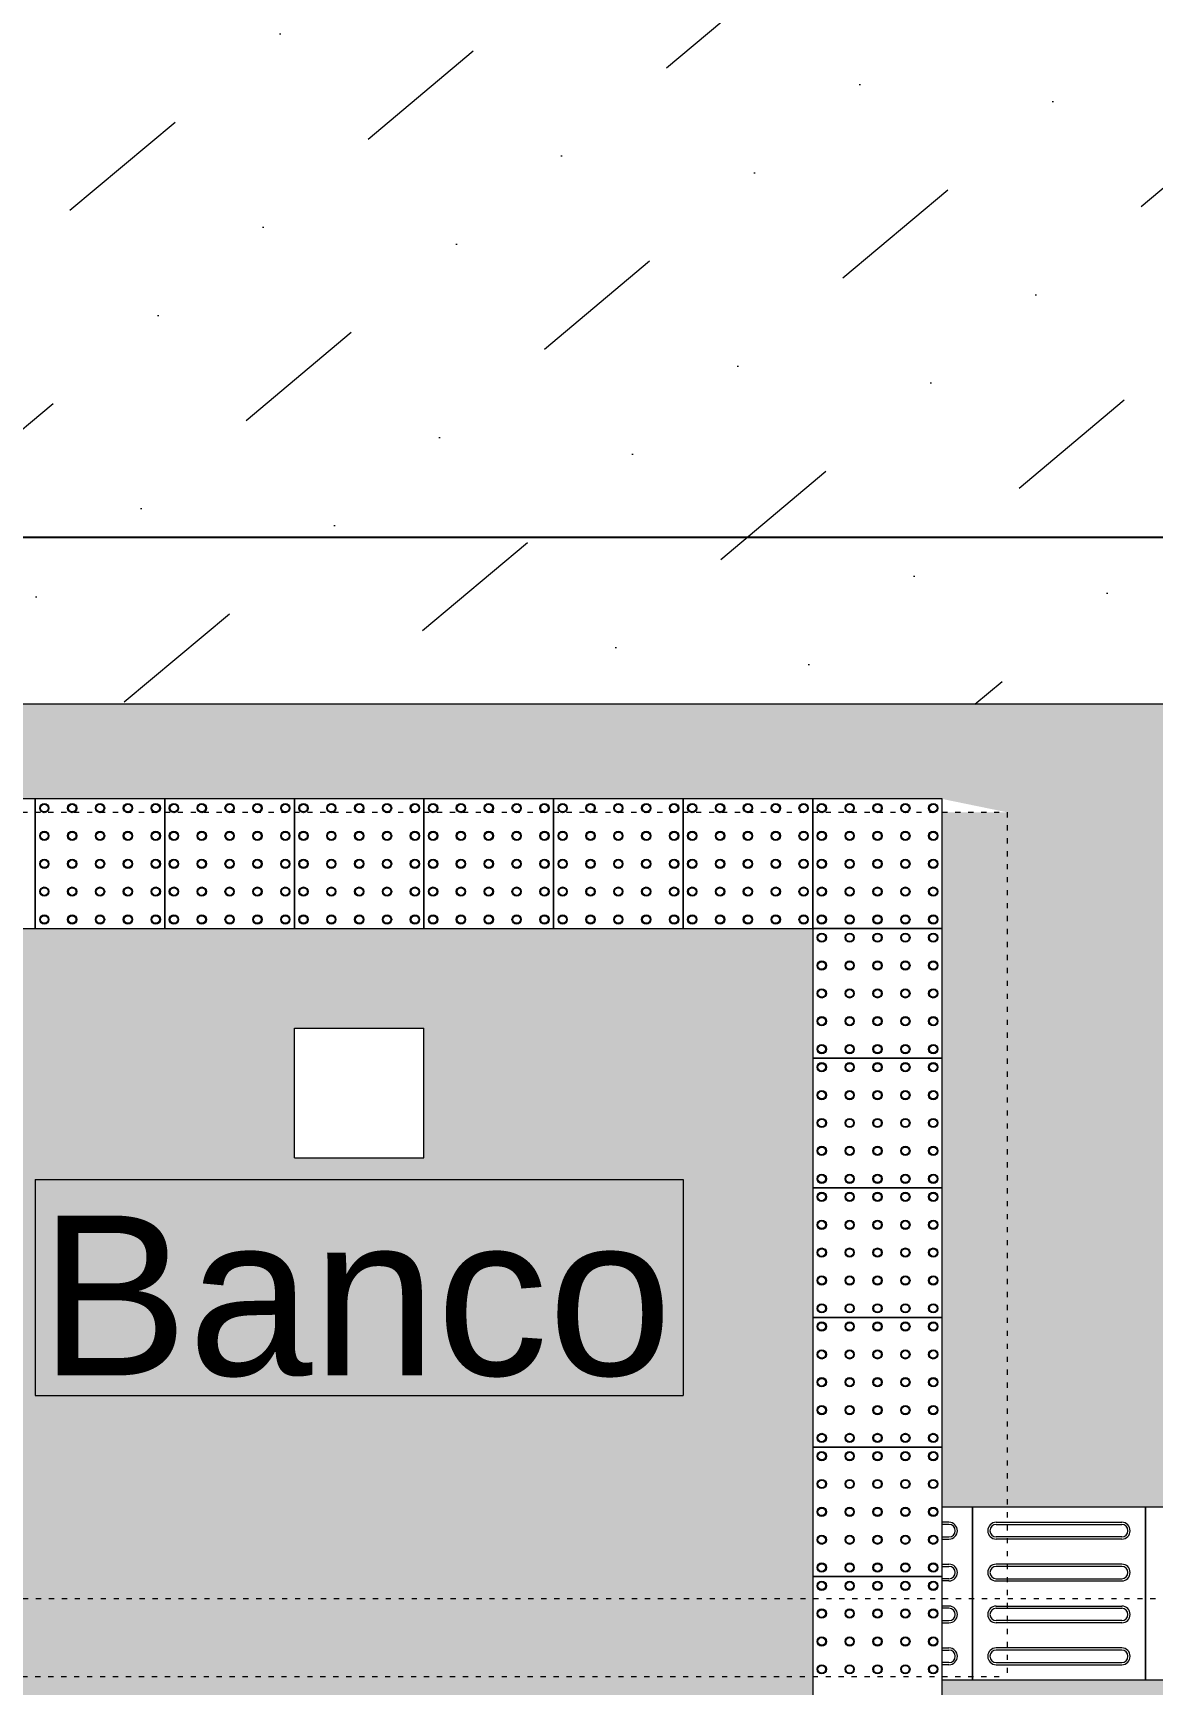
# Model space of a CAD drawing. Header units: millimetres. Extents: x -9997 to 44619, y -1295 to 91103.
# Drawn here: x 29376.5 to 29635.7, y 33889.8 to 34272.2 of the extents above; entities that cross this region are included whole.
import ezdxf

# ---------------------------------------------------------------- set-up
doc = ezdxf.new("R2010")
doc.units = ezdxf.units.MM
doc.header["$LTSCALE"] = 0.1
doc.linetypes.add('ACAD_ISO03W100', pattern=[30, 12, -18])
doc.layers.get('0').update_dxf_attribs({"lineweight": 5})
for name, color, linetype, lineweight in [('alvenaria', 5, 'Continuous', 9), ('escada', 1, 'Continuous', 0), ('Hachuras', 250, 'Continuous', 0), ('piso', 254, 'Continuous', 0), ('Proj Telhado', 10, 'ACAD_ISO03W100', 0), ('projeção', 1, 'ACAD_ISO03W100', 5)]:
    doc.layers.add(name, color=color, linetype=linetype, lineweight=lineweight)
doc.layers.add('nome de ambiente', color=3, linetype='Continuous')
doc.styles.get("Standard").update_dxf_attribs({"font": 'arial.ttf'})
doc.dimstyles.new('ISO-25', dxfattribs={"dimtxt": 30, "dimasz": 5, "dimexe": 0, "dimexo": 15, "dimtad": 1, "dimtxsty": 'Standard', "dimblk": 'OBLIQUE', "dimcen": 0, "dimclrd": 7, "dimclre": 7, "dimclrt": 7, "dimadec": 8, "dimazin": 0, "dimtfac": 1, "dimtmove": 0, "dimatfit": 3, "dimldrblk": 'OBLIQUE', "dimfxl": 5, "dimtfillclr": 250, "dimarcsym": 0})

# ---------------------------------------------------------------- blocks, each defined once
blk = doc.blocks.new('_Oblique')
at = {"color": 0, "linetype": 'ByBlock', "lineweight": -2}
blk.add_line((-0.5, -0.5), (0.5, 0.5), dxfattribs=at)
blk = doc.blocks.new('*D87')
at = {"layer": 'alvenaria', "color": 7, "linetype": 'ByBlock', "lineweight": -2, "transparency": 16777216}
for p, q in [((28786.66, 34131.8), (28786.66, 34155.36)), ((29757.45, 34131.8), (29757.45, 34155.36))]:
    blk.add_line(p, q, dxfattribs=at)
at = {"layer": 'alvenaria', "color": 7, "lineweight": -2, "transparency": 16777216}
blk.add_line((29757.45, 34155.36), (28786.66, 34155.36), dxfattribs=at)
at = {"layer": 'Defpoints', "color": 0, "linetype": 'ByBlock', "transparency": 16777216}
for p in [(28786.66, 34155.36), (28786.66, 34116.8), (29757.45, 34116.8)]:
    blk.add_point(p, dxfattribs=at)
at = {"layer": 'alvenaria', "color": 7, "linetype": 'ByBlock', "lineweight": -2, "transparency": 16777216, "xscale": 5, "yscale": 5, "zscale": 5, "rotation": 180}
blk.add_blockref('_Oblique', (28786.66, 34155.36), dxfattribs=at)
at = {"layer": 'alvenaria', "color": 7, "linetype": 'ByBlock', "lineweight": -2, "transparency": 16777216, "xscale": 5, "yscale": 5, "zscale": 5}
blk.add_blockref('_Oblique', (29757.45, 34155.36), dxfattribs=at)
at = {"layer": 'alvenaria', "color": 7, "linetype": 'ByBlock', "lineweight": 0, "transparency": 16777216, "insert": (29272.06, 34174.01), "char_height": 30, "attachment_point": 5}
blk.add_mtext('970,79', dxfattribs=at)

msp = doc.modelspace()

# ---------------------------------------------------------------- hatches: boundary and pattern name
at = {"linetype": 'ByBlock', "lineweight": 0, "true_color": 0xc7c8ca}
h = msp.add_hatch(dxfattribs=at)
h.set_pattern_fill('AR-BRSTD', color=9, scale=0.12)
h.paths.add_polyline_path([(29301.965, 34091.799), (29316.965, 34091.799), (29316.965, 34094.883), (29346.965, 34094.883), (29376.965, 34094.883), (29406.965, 34094.883), (29436.965, 34094.883), (29466.965, 34094.883), (29496.965, 34094.883), (29526.965, 34094.883), (29556.965, 34094.883), (29586.965, 34094.883), (29601.965, 34091.799), (29601.965, 33930.984), (29633.978, 33930.984), (29673.978, 33930.984), (29688.934, 33930.984), (29681.21, 33959.973), (29673.486, 33988.962), (29665.732, 34018.064), (29658.008, 34047.053), (29650.284, 34076.041), (29642.56, 34105.03), (29639.424, 34116.799), (28786.663, 34116.799), (28786.913, 33706.799), (29748.667, 33706.799), (29743.001, 33728.064), (29735.277, 33757.053), (29727.553, 33786.041), (29719.829, 33815.03), (29712.105, 33844.018), (29704.381, 33873.007), (29699.591, 33890.984), (29673.978, 33890.984), (29633.978, 33890.984), (29593.978, 33890.984), (29586.965, 33890.984), (29586.965, 33884.883), (29586.965, 33854.883), (29556.965, 33854.883), (29526.965, 33854.883), (29496.965, 33854.883), (29466.965, 33854.883), (29436.965, 33854.883), (29406.965, 33854.883), (29376.965, 33854.883), (29346.965, 33854.883), (29316.965, 33854.883), (29316.965, 33884.883), (29316.965, 33891.799), (29301.965, 33891.799)])
h.paths.add_polyline_path([(29201.103, 33886.938), (29201.103, 33746.938), (28961.103, 33746.938), (28961.103, 33886.938)], flags=16)
h.paths.add_polyline_path([(29181.103, 33866.938), (29181.103, 33766.938), (28981.103, 33766.938), (28981.103, 33866.938)], flags=0)
h.paths.add_polyline_path([(29556.965, 33914.883), (29556.965, 33944.883), (29556.965, 33974.883), (29556.965, 34004.883), (29556.965, 34034.883), (29556.965, 34064.883), (29526.965, 34064.883), (29496.965, 34064.883), (29466.965, 34064.883), (29436.965, 34064.883), (29406.965, 34064.883), (29376.965, 34064.883), (29346.965, 34064.883), (29346.965, 34034.883), (29346.965, 34004.883), (29346.965, 33974.883), (29346.965, 33944.883), (29346.965, 33914.883), (29346.965, 33891.799), (29556.965, 33891.799)], flags=17)
h.paths.add_polyline_path([(29376.965, 33956.799), (29376.965, 34006.799), (29526.965, 34006.799), (29526.965, 33956.799)], flags=16)
h.paths.add_polyline_path([(29466.965, 34011.799), (29436.965, 34011.799), (29436.965, 34041.799), (29466.965, 34041.799)], flags=16)
h.paths.add_polyline_path([(29556.965, 33891.799), (29346.965, 33891.799), (29346.965, 33884.883), (29376.965, 33884.883), (29406.965, 33884.883), (29436.965, 33884.883), (29466.965, 33884.883), (29496.965, 33884.883), (29526.965, 33884.883), (29556.965, 33884.883)], flags=17)
h.paths.add_polyline_path([(29601.965, 34091.799), (29586.965, 34091.799), (29586.965, 34064.883), (29586.965, 34034.883), (29586.965, 34004.883), (29586.965, 33974.883), (29586.965, 33944.883), (29586.965, 33930.984), (29593.978, 33930.984), (29601.965, 33930.984)], flags=17)
h.paths.add_polyline_path([(29316.965, 33944.883), (29316.965, 33974.883), (29316.965, 34004.883), (29316.965, 34034.883), (29316.965, 34064.883), (29316.965, 34091.799), (29301.965, 34091.799), (29301.965, 33891.799), (29316.965, 33891.799), (29316.965, 33914.883)], flags=17)
h.paths.add_polyline_path([(29757.448, 34116.799), (29670.471, 34116.799), (29671.549, 34112.754), (29679.272, 34083.765), (29686.996, 34054.776), (29694.72, 34025.788), (29702.444, 33996.799), (29710.198, 33967.697), (29717.922, 33938.708), (29725.646, 33909.72), (29732.939, 33882.35), (29758.552, 33882.35), (29798.552, 33882.35), (29819.916, 33882.35)])
h.paths.add_polyline_path([(30038.448, 34116.799), (29757.448, 34116.799), (29819.916, 33882.35), (29838.552, 33882.35), (29878.552, 33882.35), (29918.552, 33882.35), (29958.552, 33882.35), (29998.552, 33882.35), (30038.552, 33882.35), (30078.552, 33882.35), (30100.916, 33882.35)])
h.paths.add_polyline_path([(29830.574, 33842.35), (29798.552, 33842.35), (29758.552, 33842.35), (29743.596, 33842.35), (29748.818, 33822.754), (29756.542, 33793.765), (29764.266, 33764.776), (29771.989, 33735.788), (29779.713, 33706.799), (29826.691, 33706.799), (29856.033, 33746.799)])
h.paths.add_polyline_path([(30111.574, 33842.35), (30078.552, 33842.35), (30038.552, 33842.35), (29998.552, 33842.35), (29958.552, 33842.35), (29918.552, 33842.35), (29878.552, 33842.35), (29838.552, 33842.35), (29830.574, 33842.35), (29856.033, 33746.799), (30137.033, 33746.799)])
h.paths.add_polyline_path([(30205.831, 33815.03), (30198.552, 33842.35), (30158.552, 33842.35), (30118.552, 33842.35), (30111.574, 33842.35), (30137.033, 33746.799), (30187.222, 33706.938), (30234.631, 33706.938), (30229.003, 33728.064), (30221.279, 33757.053), (30213.555, 33786.041)])
h.paths.add_polyline_path([(30167.211, 33959.973), (30159.488, 33988.962), (30151.764, 34017.95), (30144.04, 34046.939), (30136.316, 34075.928), (30128.592, 34104.916), (30125.426, 34116.799), (30038.448, 34116.799), (30100.916, 33882.35), (30118.552, 33882.35), (30158.552, 33882.35), (30187.894, 33882.35), (30182.659, 33901.996), (30174.935, 33930.984)])
h.paths.add_polyline_path([(31877.895, 33948.04), (31877.895, 33968.04), (31852.895, 33968.04), (31852.895, 33998.04), (31852.895, 34028.04), (31877.895, 34028.04), (31877.895, 34068.04), (31877.895, 34108.04), (31877.895, 34116.799), (30156.473, 34116.799), (30157.581, 34112.64), (30165.305, 34083.652), (30173.028, 34054.663), (30180.752, 34025.674), (30188.476, 33996.686), (30196.2, 33967.697), (30203.924, 33938.708), (30211.648, 33909.72), (30219.372, 33880.731), (30227.096, 33851.742), (30234.82, 33822.754), (30242.543, 33793.765), (30250.267, 33764.776), (30257.991, 33735.788), (30265.678, 33706.938), (31725.894, 33706.938), (31734.388, 33719.372), (31751.309, 33744.144), (31768.231, 33768.916), (31785.153, 33793.688), (31802.075, 33818.46), (31819.034, 33843.286), (31819.062, 33843.232), (31826.794, 33843.232), (31856.794, 33843.232), (31877.895, 33843.232), (31877.895, 33868.04), (31877.895, 33908.04)])
h.paths.add_polyline_path([(30645.894, 33886.938), (30645.894, 33746.938), (30405.894, 33746.938), (30405.894, 33886.938)], flags=16)
h.paths.add_polyline_path([(30625.894, 33866.938), (30625.894, 33766.938), (30425.894, 33766.938), (30425.894, 33866.938)], flags=0)
h.paths.add_polyline_path([(31145.894, 33886.938), (31145.894, 33746.938), (30905.894, 33746.938), (30905.894, 33886.938)], flags=16)
h.paths.add_polyline_path([(30925.894, 33866.938), (31125.894, 33866.938), (31125.894, 33766.938), (30925.894, 33766.938)], flags=0)
h.paths.add_polyline_path([(31000.925, 33844.799), (31030.925, 33844.799), (31030.925, 33814.799), (31000.925, 33814.799)], flags=0)
h.paths.add_polyline_path([(31405.894, 33886.938), (31645.894, 33886.938), (31645.894, 33746.938), (31405.894, 33746.938)], flags=16)
h.paths.add_polyline_path([(31425.894, 33866.938), (31625.894, 33866.938), (31625.894, 33766.938), (31425.894, 33766.938)], flags=0)
h.paths.add_polyline_path([(32554.715, 34289.954), (32524.986, 34293.973), (32495.256, 34297.993), (32465.527, 34302.013), (32435.797, 34306.033), (32433.223, 34315.696), (32425.499, 34344.684), (32420.35, 34364.01), (32387.715, 34355.315), (32349.064, 34345.016), (32310.412, 34334.718), (32271.761, 34324.419), (32233.109, 34314.12), (32194.457, 34303.822), (32155.806, 34293.523), (32117.154, 34283.225), (32123.591, 34259.068), (32104.265, 34253.918), (32113.015, 34221.081), (32123.313, 34182.429), (32133.612, 34143.778), (32143.91, 34105.126), (32154.209, 34066.475), (32161.933, 34037.486), (32169.657, 34008.498), (32177.38, 33979.509), (32148.392, 33971.785), (32119.403, 33964.061), (32113.051, 33987.901), (32073.051, 33987.901), (32054.915, 33987.901, -0.2142245), (31917.895, 33945.937), (31917.895, 33908.04), (31917.895, 33868.04), (31917.895, 33843.232), (31946.729, 33843.232), (31976.729, 33843.232), (31993.651, 33818.46), (32010.573, 33793.688), (32027.495, 33768.916), (32044.416, 33744.145), (32061.338, 33719.373), (32076.664, 33696.938, 0.46151), (32590.765, 34284.324), (32590.556, 34285.108), (32584.445, 34285.934)])
h.paths.add_polyline_path([(32105.259, 34094.828), (32094.96, 34133.479), (32084.662, 34172.131), (32074.363, 34210.782), (32066.632, 34239.798, 0.050222), (32040.096, 34262.693), (32020.526, 34257.479), (31981.874, 34247.18), (31943.223, 34236.882), (31933.489, 34234.288), (31964.794, 34116.799), (31917.895, 34116.799), (31917.895, 34108.04), (31917.895, 34068.04), (31917.895, 34028.04), (31942.895, 34028.04), (31953.051, 34027.901), (31993.051, 34027.901), (32033.051, 34027.901), (32073.051, 34027.901), (32088.695, 34027.901, 0.0275903), (32097.873, 34044.865), (32096.231, 34051.027), (32101.191, 34052.349, 0.0390592), (32109.667, 34078.284)], flags=17)
h.paths.add_polyline_path([(32054.915, 33987.901), (32033.051, 33987.901), (31993.051, 33987.901), (31953.051, 33987.901), (31942.895, 33987.901), (31942.895, 33968.04), (31917.895, 33968.04), (31917.895, 33948.04), (31917.895, 33945.937, 0.2142245)], flags=17)
h.paths.add_polyline_path([(32109.667, 34078.284, -0.0390592), (32101.191, 34052.349), (32115.557, 34056.176)], flags=17)
h.paths.add_polyline_path([(32097.873, 34044.865, -0.0275903), (32088.695, 34027.901), (32102.393, 34027.901)], flags=17)
h.paths.add_polyline_path([(32402.327, 34431.65), (32394.603, 34460.639), (32418.391, 34478.918), (32442.179, 34497.197), (32465.967, 34515.476), (32489.755, 34533.756), (32501.253, 34542.591), (32216.122, 35612.719), (31649.003, 35612.719), (31797.89, 35053.93, -0.3092385), (31931.102, 34553.973), (32000.494, 34293.537), (32010.227, 34296.13), (32048.879, 34306.429), (32042.442, 34330.586), (32071.431, 34338.31), (32100.419, 34346.034), (32106.856, 34321.876), (32145.507, 34332.175), (32184.159, 34342.473), (32222.81, 34352.772), (32261.462, 34363.071), (32300.114, 34373.369), (32338.765, 34383.668), (32377.417, 34393.966), (32410.051, 34402.661)])
h.paths.add_polyline_path([(31797.89, 35053.93), (31649.003, 35612.719), (31566.212, 35612.719), (31923.191, 34272.94), (31932.924, 34275.533), (31971.576, 34285.832), (32000.494, 34293.537), (31931.102, 34553.973, 0.3092385)])
h.paths.add_polyline_path([(32059.177, 34267.777), (32040.096, 34262.693, -0.050222), (32066.632, 34239.798), (32065.614, 34243.62)], flags=17)
h = msp.add_hatch(color=9, dxfattribs=at)
h.dxf.hatch_style = 1
h.paths.add_polyline_path([(28786.913, 33706.799), (28786.919, 33696.938), (29819.457, 33696.938), (29826.691, 33706.799)])
h.paths.add_polyline_path([(29856.033, 33746.799), (29869.318, 33696.938), (30150.318, 33696.938), (30137.033, 33746.799)])
h.paths.add_polyline_path([(29819.457, 33696.938), (29869.318, 33696.938), (29856.033, 33746.799)])
h.paths.add_polyline_path([(30137.033, 33746.799), (30150.318, 33696.938), (30199.813, 33696.938)])
h.paths.add_polyline_path([(30187.222, 33706.938), (30199.813, 33696.938), (31719.063, 33696.938), (31725.894, 33706.938)])
h.paths.add_polyline_path([(32428.741, 34449.037), (32431.316, 34439.374), (32439.04, 34410.385), (32446.764, 34381.397), (32454.488, 34352.408), (32459.637, 34333.082), (32569.942, 34362.473), (32539.047, 34478.427)])
h.paths.add_polyline_path([(32459.637, 34333.082), (32469.547, 34331.742), (32499.276, 34327.723), (32529.006, 34323.703), (32558.735, 34319.683), (32582.188, 34316.512), (32569.942, 34362.473)])
h.paths.add_polyline_path([(32508.035, 34509.968), (32484.247, 34491.688), (32460.459, 34473.409), (32436.671, 34455.13), (32428.741, 34449.037), (32539.047, 34478.427), (32526.801, 34524.388)])
h.paths.add_polyline_path([(31886.729, 33813.232), (31856.729, 33813.232), (31834.835, 33813.232), (31834.835, 33696.938), (31960.89, 33696.938), (31960.89, 33813.232), (31946.729, 33813.232), (31916.729, 33813.232)])
h.paths.add_polyline_path([(31776.081, 33727.222), (31759.159, 33702.45), (31755.394, 33696.938), (31834.835, 33696.938), (31834.835, 33813.232), (31826.847, 33801.538), (31809.925, 33776.766), (31793.003, 33751.994)])
h.paths.add_polyline_path([(31968.879, 33801.538), (31960.89, 33813.232), (31960.89, 33696.938), (32040.332, 33696.938), (32036.567, 33702.451), (32019.645, 33727.223), (32002.723, 33751.994), (31985.801, 33776.766)])
h.paths.add_polyline_path([(29376.965, 34006.799), (29376.965, 33956.799), (29526.965, 33956.799), (29526.965, 34006.799)])
at = {"layer": 'Hachuras', "linetype": 'ByBlock'}
h = msp.add_hatch(dxfattribs=at)
h.set_pattern_fill('MUDST', color=5, scale=5, angle=40)
h.paths.add_polyline_path([(30370.977, 35118.054), (30332.357, 35262.997), (30243.172, 35597.719), (30153.172, 35597.719), (30209.468, 35114.575), (29400.468, 35114.572), (29400.322, 34870.806), (28786.215, 34850.307), (28786.663, 34116.799), (29296.965, 34116.799), (29296.965, 34758.251), (29266.965, 34758.251), (29266.965, 34818.251), (29326.965, 34818.251), (29326.965, 34758.251), (29296.965, 34758.251), (29296.965, 34116.799), (30818.448, 34116.799), (30646.368, 34762.635), (30477.654, 34717.682)])
h.paths.add_polyline_path([(30162.567, 34147.375), (30188.567, 34147.375), (30188.567, 34121.375), (30162.567, 34121.375)], flags=16)
h.paths.add_polyline_path([(30163.567, 34146.375), (30187.567, 34146.375), (30187.567, 34122.375), (30163.567, 34122.375)], flags=0)
h.paths.add_polyline_path([(30196.167, 34147.712), (30222.167, 34147.712), (30222.167, 34121.712), (30196.167, 34121.712)], flags=16)
h.paths.add_polyline_path([(30742.298, 34137.189, -1), (30766.544, 34137.189, -1)], flags=16)
h.paths.add_polyline_path([(29762.577, 35027.79), (29847.502, 35027.79), (29847.502, 35089.611), (29762.577, 35089.611)], flags=24)
h.paths.add_polyline_path([(30385.996, 34140.115), (30470.921, 34140.115), (30470.921, 34201.936), (30385.996, 34201.936)], flags=24)
h.paths.add_polyline_path([(29858.719, 34140.115), (29943.644, 34140.115), (29943.644, 34201.936), (29858.719, 34201.936)], flags=24)
h.paths.add_polyline_path([(29200.514, 34145.538), (29343.699, 34145.538), (29343.699, 34207.359), (29200.514, 34207.359)], flags=24)
h.paths.add_polyline_path([(29301.993, 34300.291), (29301.993, 34601.919), (29253.468, 34601.919), (29253.468, 34300.291)], flags=24)

# ---------------------------------------------------------------- linework, layer by layer
at = {"lineweight": 0}
msp.add_line((31964.794, 34116.799), (27186.653, 34116.799), dxfattribs=at)
at = {"layer": 'escada', "lineweight": 0}
for points in [[(29376.965, 34064.883), (29376.965, 34094.883), (29346.965, 34094.883), (29346.965, 34064.883)], [(29406.965, 34064.883), (29406.965, 34094.883), (29376.965, 34094.883), (29376.965, 34064.883)], [(29436.965, 34064.883), (29436.965, 34094.883), (29406.965, 34094.883), (29406.965, 34064.883)], [(29466.965, 34064.883), (29466.965, 34094.883), (29436.965, 34094.883), (29436.965, 34064.883)], [(29496.965, 34064.883), (29496.965, 34094.883), (29466.965, 34094.883), (29466.965, 34064.883)], [(29526.965, 34064.883), (29526.965, 34094.883), (29496.965, 34094.883), (29496.965, 34064.883)], [(29556.965, 34064.883), (29556.965, 34094.883), (29526.965, 34094.883), (29526.965, 34064.883)], [(29586.965, 34064.883), (29586.965, 34094.883), (29556.965, 34094.883), (29556.965, 34064.883)], [(29586.965, 34034.883), (29586.965, 34064.883), (29556.965, 34064.883), (29556.965, 34034.883)], [(29586.965, 34004.883), (29586.965, 34034.883), (29556.965, 34034.883), (29556.965, 34004.883)], [(29586.965, 33974.883), (29586.965, 34004.883), (29556.965, 34004.883), (29556.965, 33974.883)], [(29586.965, 33944.883), (29586.965, 33974.883), (29556.965, 33974.883), (29556.965, 33944.883)], [(29586.965, 33914.883), (29586.965, 33944.883), (29556.965, 33944.883), (29556.965, 33914.883)], [(29593.978, 33930.984), (29593.978, 33890.984), (29633.978, 33890.984), (29633.978, 33930.984)], [(29633.978, 33930.984), (29633.978, 33890.984), (29673.978, 33890.984), (29673.978, 33930.984)], [(29586.965, 33884.883), (29586.965, 33914.883), (29556.965, 33914.883), (29556.965, 33884.883)]]:
    msp.add_lwpolyline(points, close=True, dxfattribs=at)
for points in [[(29586.965, 33890.984), (29593.978, 33890.984), (29593.978, 33930.984), (29586.965, 33930.984)], [(29588.516, 33927.46), (29586.965, 33927.46)], [(29588.516, 33926.954), (29586.965, 33926.954)], [(29599.441, 33927.46), (29628.516, 33927.46)], [(29599.441, 33926.954), (29628.516, 33926.954)], [(29586.965, 33924.09), (29588.516, 33924.09)], [(29586.965, 33923.584), (29588.516, 33923.584)], [(29628.516, 33924.09), (29599.441, 33924.09)], [(29628.516, 33923.584), (29599.441, 33923.584)], [(29586.965, 33917.769), (29588.516, 33917.769)], [(29586.965, 33917.262), (29588.516, 33917.262)], [(29628.516, 33917.769), (29599.441, 33917.769)], [(29628.516, 33917.262), (29599.441, 33917.262)], [(29588.516, 33914.398), (29586.965, 33914.398)], [(29588.516, 33913.892), (29586.965, 33913.892)], [(29599.441, 33914.398), (29628.516, 33914.398)], [(29599.441, 33913.892), (29628.516, 33913.892)], [(29588.516, 33908.077), (29586.965, 33908.077)], [(29588.516, 33907.571), (29586.965, 33907.571)], [(29599.441, 33908.077), (29628.516, 33908.077)], [(29599.441, 33907.571), (29628.516, 33907.571)], [(29586.965, 33904.707), (29588.516, 33904.707)], [(29586.965, 33904.2), (29588.516, 33904.2)], [(29628.516, 33904.707), (29599.441, 33904.707)], [(29628.516, 33904.2), (29599.441, 33904.2)], [(29586.965, 33898.385), (29588.516, 33898.385)], [(29628.516, 33898.385), (29599.441, 33898.385)], [(29586.965, 33897.879), (29588.516, 33897.879)], [(29588.516, 33895.015), (29586.965, 33895.015)], [(29588.516, 33894.509), (29586.965, 33894.509)], [(29628.516, 33897.879), (29599.441, 33897.879)], [(29599.441, 33895.015), (29628.516, 33895.015)], [(29599.441, 33894.509), (29628.516, 33894.509)]]:
    msp.add_lwpolyline(points, dxfattribs=at)
for centre, radius in [((29379.068, 34092.78), 1.075), ((29379.068, 34092.78), 0.883), ((29385.516, 34092.78), 1.075), ((29385.516, 34092.78), 0.883), ((29391.965, 34092.78), 1.075), ((29391.965, 34092.78), 0.883), ((29398.414, 34092.78), 1.075), ((29398.414, 34092.78), 0.883), ((29404.863, 34092.78), 1.075), ((29404.863, 34092.78), 0.883), ((29409.068, 34092.78), 1.075), ((29409.068, 34092.78), 0.883), ((29415.516, 34092.78), 1.075), ((29415.516, 34092.78), 0.883), ((29421.965, 34092.78), 1.075), ((29421.965, 34092.78), 0.883), ((29428.414, 34092.78), 1.075), ((29428.414, 34092.78), 0.883), ((29434.863, 34092.78), 1.075), ((29434.863, 34092.78), 0.883), ((29439.068, 34092.78), 1.075), ((29439.068, 34092.78), 0.883), ((29445.516, 34092.78), 1.075), ((29445.516, 34092.78), 0.883), ((29451.965, 34092.78), 1.075), ((29451.965, 34092.78), 0.883), ((29458.414, 34092.78), 1.075), ((29458.414, 34092.78), 0.883), ((29464.863, 34092.78), 1.075), ((29464.863, 34092.78), 0.883), ((29469.068, 34092.78), 1.075), ((29469.068, 34092.78), 0.883), ((29475.516, 34092.78), 1.075), ((29475.516, 34092.78), 0.883), ((29481.965, 34092.78), 1.075), ((29481.965, 34092.78), 0.883), ((29488.414, 34092.78), 1.075), ((29488.414, 34092.78), 0.883), ((29494.863, 34092.78), 1.075), ((29494.863, 34092.78), 0.883), ((29499.068, 34092.78), 1.075), ((29499.068, 34092.78), 0.883), ((29505.516, 34092.78), 1.075), ((29505.516, 34092.78), 0.883), ((29511.965, 34092.78), 1.075), ((29511.965, 34092.78), 0.883), ((29518.414, 34092.78), 1.075), ((29518.414, 34092.78), 0.883), ((29524.863, 34092.78), 1.075), ((29524.863, 34092.78), 0.883), ((29529.068, 34092.78), 1.075), ((29529.068, 34092.78), 0.883), ((29535.516, 34092.78), 1.075), ((29535.516, 34092.78), 0.883), ((29541.965, 34092.78), 1.075), ((29541.965, 34092.78), 0.883), ((29548.414, 34092.78), 1.075), ((29548.414, 34092.78), 0.883), ((29554.863, 34092.78), 1.075), ((29554.863, 34092.78), 0.883), ((29559.068, 34092.78), 1.075), ((29559.068, 34092.78), 0.883), ((29565.516, 34092.78), 1.075), ((29565.516, 34092.78), 0.883), ((29571.965, 34092.78), 1.075), ((29571.965, 34092.78), 0.883), ((29578.414, 34092.78), 1.075), ((29578.414, 34092.78), 0.883), ((29584.863, 34092.78), 1.075), ((29584.863, 34092.78), 0.883), ((29379.068, 34086.332), 1.075), ((29379.068, 34086.332), 0.883), ((29385.516, 34086.332), 1.075), ((29385.516, 34086.332), 0.883), ((29391.965, 34086.332), 1.075), ((29391.965, 34086.332), 0.883), ((29398.414, 34086.332), 1.075), ((29398.414, 34086.332), 0.883), ((29404.863, 34086.332), 1.075), ((29404.863, 34086.332), 0.883), ((29409.068, 34086.332), 1.075), ((29409.068, 34086.332), 0.883), ((29415.516, 34086.332), 1.075), ((29415.516, 34086.332), 0.883), ((29421.965, 34086.332), 1.075), ((29421.965, 34086.332), 0.883), ((29428.414, 34086.332), 1.075), ((29428.414, 34086.332), 0.883), ((29434.863, 34086.332), 1.075), ((29434.863, 34086.332), 0.883), ((29439.068, 34086.332), 1.075), ((29439.068, 34086.332), 0.883), ((29445.516, 34086.332), 1.075), ((29445.516, 34086.332), 0.883), ((29451.965, 34086.332), 1.075), ((29451.965, 34086.332), 0.883), ((29458.414, 34086.332), 1.075), ((29458.414, 34086.332), 0.883), ((29464.863, 34086.332), 1.075), ((29464.863, 34086.332), 0.883), ((29469.068, 34086.332), 1.075), ((29469.068, 34086.332), 0.883), ((29475.516, 34086.332), 1.075), ((29475.516, 34086.332), 0.883), ((29481.965, 34086.332), 1.075), ((29481.965, 34086.332), 0.883), ((29488.414, 34086.332), 1.075), ((29488.414, 34086.332), 0.883), ((29494.863, 34086.332), 1.075), ((29494.863, 34086.332), 0.883), ((29499.068, 34086.332), 1.075), ((29499.068, 34086.332), 0.883), ((29505.516, 34086.332), 1.075), ((29505.516, 34086.332), 0.883), ((29511.965, 34086.332), 1.075), ((29511.965, 34086.332), 0.883), ((29518.414, 34086.332), 1.075), ((29518.414, 34086.332), 0.883), ((29524.863, 34086.332), 1.075), ((29524.863, 34086.332), 0.883), ((29529.068, 34086.332), 1.075), ((29529.068, 34086.332), 0.883), ((29535.516, 34086.332), 1.075), ((29535.516, 34086.332), 0.883), ((29541.965, 34086.332), 1.075), ((29541.965, 34086.332), 0.883), ((29548.414, 34086.332), 1.075), ((29548.414, 34086.332), 0.883), ((29554.863, 34086.332), 1.075), ((29554.863, 34086.332), 0.883), ((29559.068, 34086.332), 1.075), ((29559.068, 34086.332), 0.883), ((29565.516, 34086.332), 1.075), ((29565.516, 34086.332), 0.883), ((29571.965, 34086.332), 1.075), ((29571.965, 34086.332), 0.883), ((29578.414, 34086.332), 1.075), ((29578.414, 34086.332), 0.883), ((29584.863, 34086.332), 1.075), ((29584.863, 34086.332), 0.883), ((29379.068, 34079.883), 1.075), ((29379.068, 34079.883), 0.883), ((29385.516, 34079.883), 1.075), ((29385.516, 34079.883), 0.883), ((29391.965, 34079.883), 1.075), ((29391.965, 34079.883), 0.883), ((29398.414, 34079.883), 1.075), ((29398.414, 34079.883), 0.883), ((29404.863, 34079.883), 1.075), ((29404.863, 34079.883), 0.883), ((29409.068, 34079.883), 1.075), ((29409.068, 34079.883), 0.883), ((29415.516, 34079.883), 1.075), ((29415.516, 34079.883), 0.883), ((29421.965, 34079.883), 1.075), ((29421.965, 34079.883), 0.883), ((29428.414, 34079.883), 1.075), ((29428.414, 34079.883), 0.883), ((29434.863, 34079.883), 1.075), ((29434.863, 34079.883), 0.883), ((29439.068, 34079.883), 1.075), ((29439.068, 34079.883), 0.883), ((29445.516, 34079.883), 1.075), ((29445.516, 34079.883), 0.883), ((29451.965, 34079.883), 1.075), ((29451.965, 34079.883), 0.883), ((29458.414, 34079.883), 1.075), ((29458.414, 34079.883), 0.883), ((29464.863, 34079.883), 1.075), ((29464.863, 34079.883), 0.883), ((29469.068, 34079.883), 1.075), ((29469.068, 34079.883), 0.883), ((29475.516, 34079.883), 1.075), ((29475.516, 34079.883), 0.883), ((29481.965, 34079.883), 1.075), ((29481.965, 34079.883), 0.883), ((29488.414, 34079.883), 1.075), ((29488.414, 34079.883), 0.883), ((29494.863, 34079.883), 1.075), ((29494.863, 34079.883), 0.883), ((29499.068, 34079.883), 1.075), ((29499.068, 34079.883), 0.883), ((29505.516, 34079.883), 1.075), ((29505.516, 34079.883), 0.883), ((29511.965, 34079.883), 1.075), ((29511.965, 34079.883), 0.883), ((29518.414, 34079.883), 1.075), ((29518.414, 34079.883), 0.883), ((29524.863, 34079.883), 1.075), ((29524.863, 34079.883), 0.883), ((29529.068, 34079.883), 1.075), ((29529.068, 34079.883), 0.883), ((29535.516, 34079.883), 1.075), ((29535.516, 34079.883), 0.883), ((29541.965, 34079.883), 1.075), ((29541.965, 34079.883), 0.883), ((29548.414, 34079.883), 1.075), ((29548.414, 34079.883), 0.883), ((29554.863, 34079.883), 1.075), ((29554.863, 34079.883), 0.883), ((29559.068, 34079.883), 1.075), ((29559.068, 34079.883), 0.883), ((29565.516, 34079.883), 1.075), ((29565.516, 34079.883), 0.883), ((29571.965, 34079.883), 1.075), ((29571.965, 34079.883), 0.883), ((29578.414, 34079.883), 1.075), ((29578.414, 34079.883), 0.883), ((29584.863, 34079.883), 1.075), ((29584.863, 34079.883), 0.883), ((29379.068, 34073.434), 1.075), ((29379.068, 34073.434), 0.883), ((29385.516, 34073.434), 1.075), ((29385.516, 34073.434), 0.883), ((29391.965, 34073.434), 1.075), ((29391.965, 34073.434), 0.883), ((29398.414, 34073.434), 1.075), ((29398.414, 34073.434), 0.883), ((29404.863, 34073.434), 1.075), ((29404.863, 34073.434), 0.883), ((29409.068, 34073.434), 1.075), ((29409.068, 34073.434), 0.883), ((29415.516, 34073.434), 1.075), ((29415.516, 34073.434), 0.883), ((29421.965, 34073.434), 1.075), ((29421.965, 34073.434), 0.883), ((29428.414, 34073.434), 1.075), ((29428.414, 34073.434), 0.883), ((29434.863, 34073.434), 1.075), ((29434.863, 34073.434), 0.883), ((29439.068, 34073.434), 1.075), ((29439.068, 34073.434), 0.883), ((29445.516, 34073.434), 1.075), ((29445.516, 34073.434), 0.883), ((29451.965, 34073.434), 1.075), ((29451.965, 34073.434), 0.883), ((29458.414, 34073.434), 1.075), ((29458.414, 34073.434), 0.883), ((29464.863, 34073.434), 1.075), ((29464.863, 34073.434), 0.883), ((29469.068, 34073.434), 1.075), ((29469.068, 34073.434), 0.883), ((29475.516, 34073.434), 1.075), ((29475.516, 34073.434), 0.883), ((29481.965, 34073.434), 1.075), ((29481.965, 34073.434), 0.883), ((29488.414, 34073.434), 1.075), ((29488.414, 34073.434), 0.883), ((29494.863, 34073.434), 1.075), ((29494.863, 34073.434), 0.883), ((29499.068, 34073.434), 1.075), ((29499.068, 34073.434), 0.883), ((29505.516, 34073.434), 1.075), ((29505.516, 34073.434), 0.883), ((29511.965, 34073.434), 1.075), ((29511.965, 34073.434), 0.883), ((29518.414, 34073.434), 1.075), ((29518.414, 34073.434), 0.883), ((29524.863, 34073.434), 1.075), ((29524.863, 34073.434), 0.883), ((29529.068, 34073.434), 1.075), ((29529.068, 34073.434), 0.883), ((29535.516, 34073.434), 1.075), ((29535.516, 34073.434), 0.883), ((29541.965, 34073.434), 1.075), ((29541.965, 34073.434), 0.883), ((29548.414, 34073.434), 1.075), ((29548.414, 34073.434), 0.883), ((29554.863, 34073.434), 1.075), ((29554.863, 34073.434), 0.883), ((29559.068, 34073.434), 1.075), ((29559.068, 34073.434), 0.883), ((29565.516, 34073.434), 1.075), ((29565.516, 34073.434), 0.883), ((29571.965, 34073.434), 1.075), ((29571.965, 34073.434), 0.883), ((29578.414, 34073.434), 1.075), ((29578.414, 34073.434), 0.883), ((29584.863, 34073.434), 1.075), ((29584.863, 34073.434), 0.883), ((29379.068, 34066.985), 1.075), ((29379.068, 34066.985), 0.883), ((29385.516, 34066.985), 1.075), ((29385.516, 34066.985), 0.883), ((29391.965, 34066.985), 1.075), ((29391.965, 34066.985), 0.883), ((29398.414, 34066.985), 1.075), ((29398.414, 34066.985), 0.883), ((29404.863, 34066.985), 1.075), ((29404.863, 34066.985), 0.883), ((29409.068, 34066.985), 1.075), ((29409.068, 34066.985), 0.883), ((29415.516, 34066.985), 1.075), ((29415.516, 34066.985), 0.883), ((29421.965, 34066.985), 1.075), ((29421.965, 34066.985), 0.883), ((29428.414, 34066.985), 1.075), ((29428.414, 34066.985), 0.883), ((29434.863, 34066.985), 1.075), ((29434.863, 34066.985), 0.883), ((29439.068, 34066.985), 1.075), ((29439.068, 34066.985), 0.883), ((29445.516, 34066.985), 1.075), ((29445.516, 34066.985), 0.883), ((29451.965, 34066.985), 1.075), ((29451.965, 34066.985), 0.883), ((29458.414, 34066.985), 1.075), ((29458.414, 34066.985), 0.883), ((29464.863, 34066.985), 1.075), ((29464.863, 34066.985), 0.883), ((29469.068, 34066.985), 1.075), ((29469.068, 34066.985), 0.883), ((29475.516, 34066.985), 1.075), ((29475.516, 34066.985), 0.883), ((29481.965, 34066.985), 1.075), ((29481.965, 34066.985), 0.883), ((29488.414, 34066.985), 1.075), ((29488.414, 34066.985), 0.883), ((29494.863, 34066.985), 1.075), ((29494.863, 34066.985), 0.883), ((29499.068, 34066.985), 1.075), ((29499.068, 34066.985), 0.883), ((29505.516, 34066.985), 1.075), ((29505.516, 34066.985), 0.883), ((29511.965, 34066.985), 1.075), ((29511.965, 34066.985), 0.883), ((29518.414, 34066.985), 1.075), ((29518.414, 34066.985), 0.883), ((29524.863, 34066.985), 1.075), ((29524.863, 34066.985), 0.883), ((29529.068, 34066.985), 1.075), ((29529.068, 34066.985), 0.883), ((29535.516, 34066.985), 1.075), ((29535.516, 34066.985), 0.883), ((29541.965, 34066.985), 1.075), ((29541.965, 34066.985), 0.883), ((29548.414, 34066.985), 1.075), ((29548.414, 34066.985), 0.883), ((29554.863, 34066.985), 1.075), ((29554.863, 34066.985), 0.883), ((29559.068, 34066.985), 1.075), ((29559.068, 34066.985), 0.883), ((29565.516, 34066.985), 1.075), ((29565.516, 34066.985), 0.883), ((29571.965, 34066.985), 1.075), ((29571.965, 34066.985), 0.883), ((29578.414, 34066.985), 1.075), ((29578.414, 34066.985), 0.883), ((29584.863, 34066.985), 1.075), ((29584.863, 34066.985), 0.883), ((29559.068, 34062.78), 1.075), ((29559.068, 34062.78), 0.883), ((29565.516, 34062.78), 1.075), ((29565.516, 34062.78), 0.883), ((29571.965, 34062.78), 1.075), ((29571.965, 34062.78), 0.883), ((29578.414, 34062.78), 1.075), ((29578.414, 34062.78), 0.883), ((29584.863, 34062.78), 1.075), ((29584.863, 34062.78), 0.883), ((29559.068, 34056.332), 1.075), ((29559.068, 34056.332), 0.883), ((29565.516, 34056.332), 1.075), ((29565.516, 34056.332), 0.883), ((29571.965, 34056.332), 1.075), ((29571.965, 34056.332), 0.883), ((29578.414, 34056.332), 1.075), ((29578.414, 34056.332), 0.883), ((29584.863, 34056.332), 1.075), ((29584.863, 34056.332), 0.883), ((29559.068, 34049.883), 1.075), ((29559.068, 34049.883), 0.883), ((29565.516, 34049.883), 1.075), ((29565.516, 34049.883), 0.883), ((29571.965, 34049.883), 1.075), ((29571.965, 34049.883), 0.883), ((29578.414, 34049.883), 1.075), ((29578.414, 34049.883), 0.883), ((29584.863, 34049.883), 1.075), ((29584.863, 34049.883), 0.883), ((29559.068, 34043.434), 1.075), ((29559.068, 34043.434), 0.883), ((29565.516, 34043.434), 1.075), ((29565.516, 34043.434), 0.883), ((29571.965, 34043.434), 1.075), ((29571.965, 34043.434), 0.883), ((29578.414, 34043.434), 1.075), ((29578.414, 34043.434), 0.883), ((29584.863, 34043.434), 1.075), ((29584.863, 34043.434), 0.883), ((29559.068, 34036.985), 1.075), ((29559.068, 34036.985), 0.883), ((29565.516, 34036.985), 1.075), ((29565.516, 34036.985), 0.883), ((29571.965, 34036.985), 1.075), ((29571.965, 34036.985), 0.883), ((29578.414, 34036.985), 1.075), ((29578.414, 34036.985), 0.883), ((29584.863, 34036.985), 1.075), ((29584.863, 34036.985), 0.883), ((29559.068, 34032.78), 1.075), ((29559.068, 34032.78), 0.883), ((29565.516, 34032.78), 1.075), ((29565.516, 34032.78), 0.883), ((29571.965, 34032.78), 1.075), ((29571.965, 34032.78), 0.883), ((29578.414, 34032.78), 1.075), ((29578.414, 34032.78), 0.883), ((29584.863, 34032.78), 1.075), ((29584.863, 34032.78), 0.883), ((29559.068, 34026.332), 1.075), ((29559.068, 34026.332), 0.883), ((29565.516, 34026.332), 1.075), ((29565.516, 34026.332), 0.883), ((29571.965, 34026.332), 1.075), ((29571.965, 34026.332), 0.883), ((29578.414, 34026.332), 1.075), ((29578.414, 34026.332), 0.883), ((29584.863, 34026.332), 1.075), ((29584.863, 34026.332), 0.883), ((29559.068, 34019.883), 1.075), ((29559.068, 34019.883), 0.883), ((29565.516, 34019.883), 1.075), ((29565.516, 34019.883), 0.883), ((29571.965, 34019.883), 1.075), ((29571.965, 34019.883), 0.883), ((29578.414, 34019.883), 1.075), ((29578.414, 34019.883), 0.883), ((29584.863, 34019.883), 1.075), ((29584.863, 34019.883), 0.883), ((29559.068, 34013.434), 1.075), ((29559.068, 34013.434), 0.883), ((29565.516, 34013.434), 1.075), ((29565.516, 34013.434), 0.883), ((29571.965, 34013.434), 1.075), ((29571.965, 34013.434), 0.883), ((29578.414, 34013.434), 1.075), ((29578.414, 34013.434), 0.883), ((29584.863, 34013.434), 1.075), ((29584.863, 34013.434), 0.883), ((29559.068, 34006.985), 1.075), ((29559.068, 34006.985), 0.883), ((29565.516, 34006.985), 1.075), ((29565.516, 34006.985), 0.883), ((29571.965, 34006.985), 1.075), ((29571.965, 34006.985), 0.883), ((29578.414, 34006.985), 1.075), ((29578.414, 34006.985), 0.883), ((29584.863, 34006.985), 1.075), ((29584.863, 34006.985), 0.883), ((29559.068, 34002.78), 1.075), ((29559.068, 34002.78), 0.883), ((29565.516, 34002.78), 1.075), ((29565.516, 34002.78), 0.883), ((29571.965, 34002.78), 1.075), ((29571.965, 34002.78), 0.883), ((29578.414, 34002.78), 1.075), ((29578.414, 34002.78), 0.883), ((29584.863, 34002.78), 1.075), ((29584.863, 34002.78), 0.883), ((29559.068, 33996.332), 1.075), ((29559.068, 33996.332), 0.883), ((29565.516, 33996.332), 1.075), ((29565.516, 33996.332), 0.883), ((29571.965, 33996.332), 1.075), ((29571.965, 33996.332), 0.883), ((29578.414, 33996.332), 1.075), ((29578.414, 33996.332), 0.883), ((29584.863, 33996.332), 1.075), ((29584.863, 33996.332), 0.883), ((29559.068, 33989.883), 1.075), ((29559.068, 33989.883), 0.883), ((29565.516, 33989.883), 1.075), ((29565.516, 33989.883), 0.883), ((29571.965, 33989.883), 1.075), ((29571.965, 33989.883), 0.883), ((29578.414, 33989.883), 1.075), ((29578.414, 33989.883), 0.883), ((29584.863, 33989.883), 1.075), ((29584.863, 33989.883), 0.883), ((29559.068, 33983.434), 1.075), ((29559.068, 33983.434), 0.883), ((29565.516, 33983.434), 1.075), ((29565.516, 33983.434), 0.883), ((29571.965, 33983.434), 1.075), ((29571.965, 33983.434), 0.883), ((29578.414, 33983.434), 1.075), ((29578.414, 33983.434), 0.883), ((29584.863, 33983.434), 1.075), ((29584.863, 33983.434), 0.883), ((29559.068, 33976.985), 1.075), ((29559.068, 33976.985), 0.883), ((29565.516, 33976.985), 1.075), ((29565.516, 33976.985), 0.883), ((29571.965, 33976.985), 1.075), ((29571.965, 33976.985), 0.883), ((29578.414, 33976.985), 1.075), ((29578.414, 33976.985), 0.883), ((29584.863, 33976.985), 1.075), ((29584.863, 33976.985), 0.883), ((29559.068, 33972.78), 1.075), ((29559.068, 33972.78), 0.883), ((29565.516, 33972.78), 1.075), ((29565.516, 33972.78), 0.883), ((29571.965, 33972.78), 1.075), ((29571.965, 33972.78), 0.883), ((29578.414, 33972.78), 1.075), ((29578.414, 33972.78), 0.883), ((29584.863, 33972.78), 1.075), ((29584.863, 33972.78), 0.883), ((29559.068, 33966.332), 1.075), ((29559.068, 33966.332), 0.883), ((29565.516, 33966.332), 1.075), ((29565.516, 33966.332), 0.883), ((29571.965, 33966.332), 1.075), ((29571.965, 33966.332), 0.883), ((29578.414, 33966.332), 1.075), ((29578.414, 33966.332), 0.883), ((29584.863, 33966.332), 1.075), ((29584.863, 33966.332), 0.883), ((29559.068, 33959.883), 1.075), ((29559.068, 33959.883), 0.883), ((29565.516, 33959.883), 1.075), ((29565.516, 33959.883), 0.883), ((29571.965, 33959.883), 1.075), ((29571.965, 33959.883), 0.883), ((29578.414, 33959.883), 1.075), ((29578.414, 33959.883), 0.883), ((29584.863, 33959.883), 1.075), ((29584.863, 33959.883), 0.883), ((29559.068, 33953.434), 1.075), ((29559.068, 33953.434), 0.883), ((29565.516, 33953.434), 1.075), ((29565.516, 33953.434), 0.883), ((29571.965, 33953.434), 1.075), ((29571.965, 33953.434), 0.883), ((29578.414, 33953.434), 1.075), ((29578.414, 33953.434), 0.883), ((29584.863, 33953.434), 1.075), ((29584.863, 33953.434), 0.883), ((29559.068, 33946.985), 1.075), ((29559.068, 33946.985), 0.883), ((29565.516, 33946.985), 1.075), ((29565.516, 33946.985), 0.883), ((29571.965, 33946.985), 1.075), ((29571.965, 33946.985), 0.883), ((29578.414, 33946.985), 1.075), ((29578.414, 33946.985), 0.883), ((29584.863, 33946.985), 1.075), ((29584.863, 33946.985), 0.883), ((29559.068, 33942.78), 1.075), ((29559.068, 33942.78), 0.883), ((29565.516, 33942.78), 1.075), ((29565.516, 33942.78), 0.883), ((29571.965, 33942.78), 1.075), ((29571.965, 33942.78), 0.883), ((29578.414, 33942.78), 1.075), ((29578.414, 33942.78), 0.883), ((29584.863, 33942.78), 1.075), ((29584.863, 33942.78), 0.883), ((29559.068, 33936.332), 1.075), ((29559.068, 33936.332), 0.883), ((29565.516, 33936.332), 1.075), ((29565.516, 33936.332), 0.883), ((29571.965, 33936.332), 1.075), ((29571.965, 33936.332), 0.883), ((29578.414, 33936.332), 1.075), ((29578.414, 33936.332), 0.883), ((29584.863, 33936.332), 1.075), ((29584.863, 33936.332), 0.883), ((29559.068, 33929.883), 1.075), ((29559.068, 33929.883), 0.883), ((29565.516, 33929.883), 1.075), ((29565.516, 33929.883), 0.883), ((29571.965, 33929.883), 1.075), ((29571.965, 33929.883), 0.883), ((29578.414, 33929.883), 1.075), ((29578.414, 33929.883), 0.883), ((29584.863, 33929.883), 1.075), ((29584.863, 33929.883), 0.883), ((29559.068, 33923.434), 1.075), ((29559.068, 33923.434), 0.883), ((29565.516, 33923.434), 1.075), ((29565.516, 33923.434), 0.883), ((29571.965, 33923.434), 1.075), ((29571.965, 33923.434), 0.883), ((29578.414, 33923.434), 1.075), ((29578.414, 33923.434), 0.883), ((29584.863, 33923.434), 1.075), ((29584.863, 33923.434), 0.883), ((29559.068, 33916.985), 1.075), ((29559.068, 33916.985), 0.883), ((29565.516, 33916.985), 1.075), ((29565.516, 33916.985), 0.883), ((29571.965, 33916.985), 1.075), ((29571.965, 33916.985), 0.883), ((29578.414, 33916.985), 1.075), ((29578.414, 33916.985), 0.883), ((29584.863, 33916.985), 1.075), ((29584.863, 33916.985), 0.883), ((29559.068, 33912.78), 1.075), ((29559.068, 33912.78), 0.883), ((29565.516, 33912.78), 1.075), ((29565.516, 33912.78), 0.883), ((29571.965, 33912.78), 1.075), ((29571.965, 33912.78), 0.883), ((29578.414, 33912.78), 1.075), ((29578.414, 33912.78), 0.883), ((29584.863, 33912.78), 1.075), ((29584.863, 33912.78), 0.883), ((29559.068, 33906.332), 1.075), ((29559.068, 33906.332), 0.883), ((29565.516, 33906.332), 1.075), ((29565.516, 33906.332), 0.883), ((29571.965, 33906.332), 1.075), ((29571.965, 33906.332), 0.883), ((29578.414, 33906.332), 1.075), ((29578.414, 33906.332), 0.883), ((29584.863, 33906.332), 1.075), ((29584.863, 33906.332), 0.883), ((29559.068, 33899.883), 1.075), ((29559.068, 33899.883), 0.883), ((29565.516, 33899.883), 1.075), ((29565.516, 33899.883), 0.883), ((29571.965, 33899.883), 1.075), ((29571.965, 33899.883), 0.883), ((29578.414, 33899.883), 1.075), ((29578.414, 33899.883), 0.883), ((29584.863, 33899.883), 1.075), ((29584.863, 33899.883), 0.883), ((29559.068, 33893.434), 1.075), ((29559.068, 33893.434), 0.883), ((29565.516, 33893.434), 1.075), ((29565.516, 33893.434), 0.883), ((29571.965, 33893.434), 1.075), ((29571.965, 33893.434), 0.883), ((29578.414, 33893.434), 1.075), ((29578.414, 33893.434), 0.883), ((29584.863, 33893.434), 1.075), ((29584.863, 33893.434), 0.883)]:
    msp.add_circle(centre, radius, dxfattribs=at)
for centre, radius, start, end in [((29588.516, 33925.522), 1.938, 270, 90), ((29588.516, 33925.522), 1.432, 270, 90), ((29599.441, 33925.522), 1.938, 90, 270), ((29599.441, 33925.522), 1.432, 90, 270), ((29628.516, 33925.522), 1.938, 270, 90), ((29628.516, 33925.522), 1.432, 270, 90), ((29588.516, 33915.83), 1.938, 270, 90), ((29588.516, 33915.83), 1.432, 270, 90), ((29599.441, 33915.83), 1.938, 90, 270), ((29599.441, 33915.83), 1.432, 90, 270), ((29628.516, 33915.83), 1.938, 270, 90), ((29628.516, 33915.83), 1.432, 270, 90), ((29588.516, 33906.139), 1.938, 270, 90), ((29588.516, 33906.139), 1.432, 270, 90), ((29599.441, 33906.139), 1.938, 90, 270), ((29599.441, 33906.139), 1.432, 90, 270), ((29628.516, 33906.139), 1.938, 270, 90), ((29628.516, 33906.139), 1.432, 270, 90), ((29588.516, 33896.447), 1.938, 270, 90), ((29599.441, 33896.447), 1.938, 90, 270), ((29628.516, 33896.447), 1.938, 270, 90), ((29588.516, 33896.447), 1.432, 270, 90), ((29599.441, 33896.447), 1.432, 90, 270), ((29628.516, 33896.447), 1.432, 270, 90)]:
    msp.add_arc(centre, radius, start, end, dxfattribs=at)
at = {"layer": 'piso', "linetype": 'ByBlock', "lineweight": 0}
for p, q in [((29436.965, 34041.799), (29466.965, 34041.799)), ((29436.965, 34011.799), (29436.965, 34041.799)), ((29466.965, 34011.799), (29466.965, 34041.799)), ((29436.965, 34011.799), (29466.965, 34011.799)), ((29376.965, 34006.799), (29526.965, 34006.799)), ((29376.965, 34006.799), (29376.965, 33956.799)), ((29526.965, 34006.799), (29526.965, 33956.799)), ((29376.965, 33956.799), (29526.965, 33956.799))]:
    msp.add_line(p, q, dxfattribs=at)
at = {"layer": 'Proj Telhado'}
msp.add_line((32474.322, 33909.72), (27186.653, 33909.72), dxfattribs=at)
at = {"layer": 'projeção', "color": 5, "linetype": 'ACAD_ISO03W100', "lineweight": 0}
for p, q in [((29301.965, 34091.799), (29601.965, 34091.799)), ((29601.965, 34091.799), (29601.965, 33891.799)), ((29301.965, 33891.799), (29601.965, 33891.799))]:
    msp.add_line(p, q, dxfattribs=at)

# ---------------------------------------------------------------- texts
at = {"layer": 'nome de ambiente', "color": 1, "lineweight": 0}
msp.add_text('Banco', height=37, dxfattribs=at).set_placement((29377.887, 33961.473))

# ---------------------------------------------------------------- dimensions: what is measured, and where the dimension line sits
at = {"layer": 'alvenaria', "color": 18, "linetype": 'ByBlock', "lineweight": 0, "true_color": 0x000000}
dim = msp.add_linear_dim(base=(28786.6625, 34155.3594), p1=(29757.4482, 34116.7991), p2=(28786.6625, 34116.7992), dimstyle='ISO-25', override={"dimtmove": 1}, dxfattribs=at)
dim.commit()
dim.dimension.update_dxf_attribs({"geometry": '*D87', "text_midpoint": (29272.0554, 34174.0131)})

doc.saveas('drawing.dxf')
